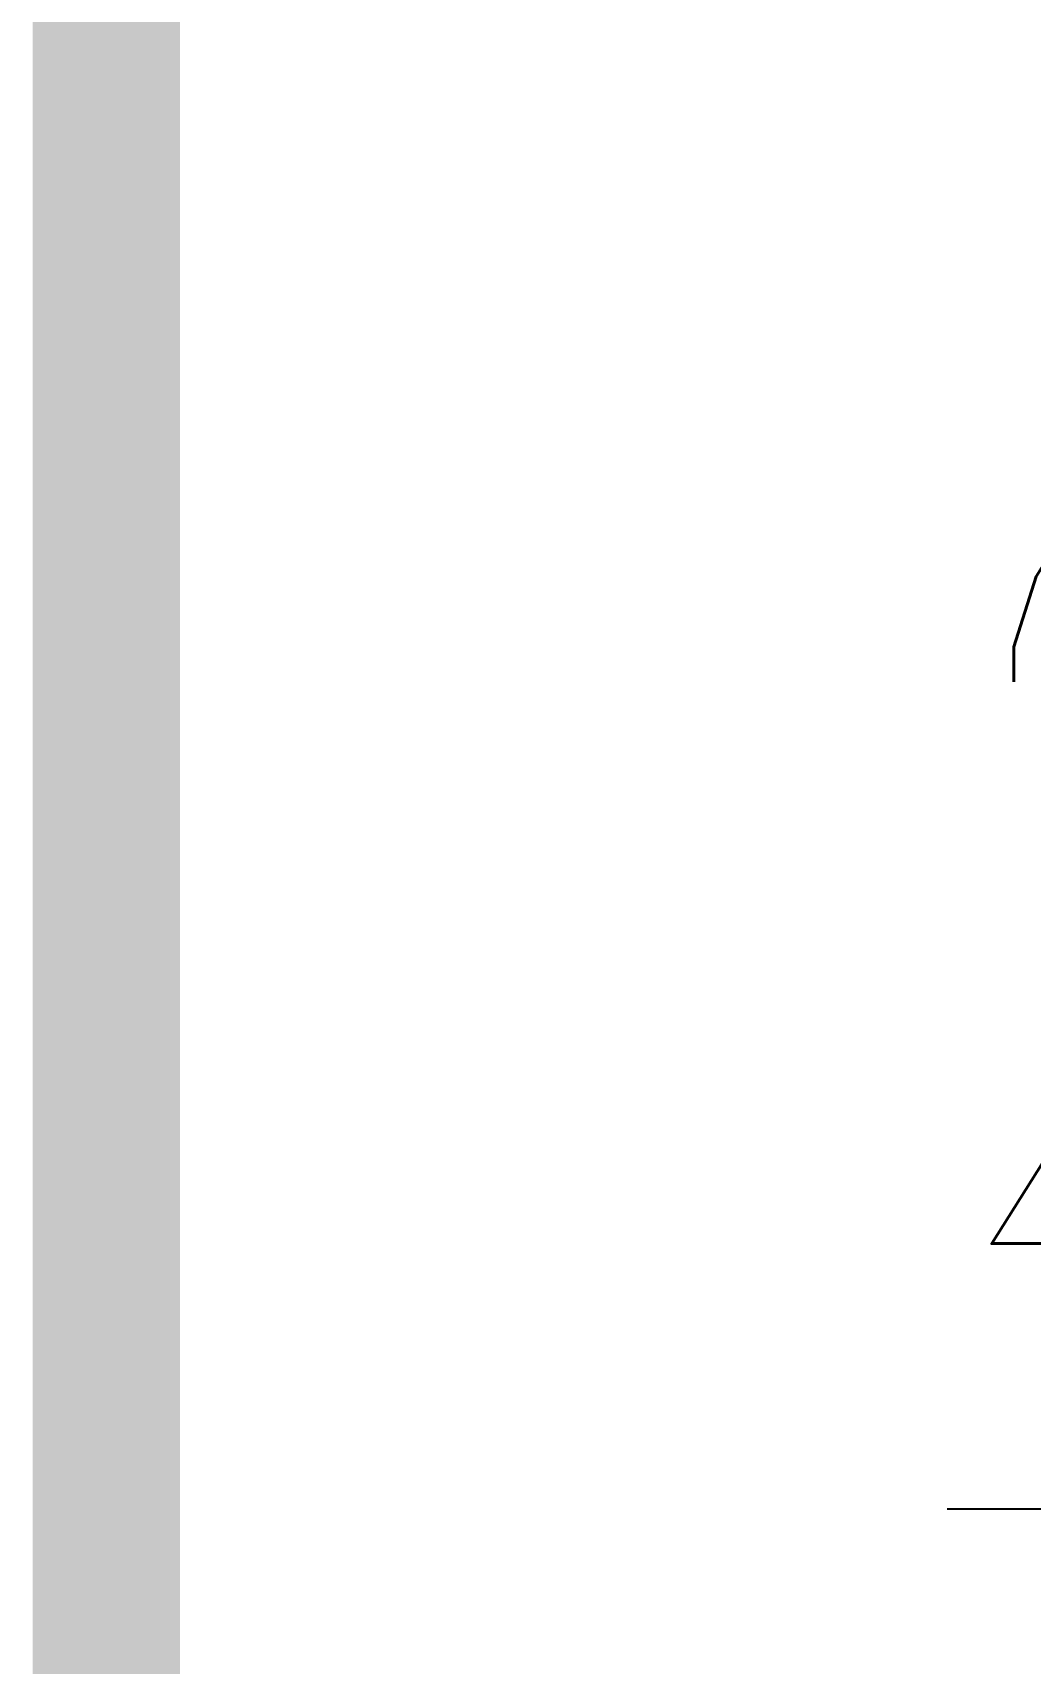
# Model space of a CAD drawing. Extents: x 220580 to 2027826, y -309201 to 71987.
# Drawn here: x 343626 to 344303, y -162295 to -161189 of the extents above; entities that cross this region are included whole.
import ezdxf

# ---------------------------------------------------------------- set-up
doc = ezdxf.new("R2010")
doc.units = 0
doc.linetypes.add('DASH', pattern=[0.35, 0.25, -0.1])
doc.layers.add('3索引', color=3, linetype='Continuous')
doc.layers.add('DIM', color=173, linetype='Continuous')
doc.styles.add('DHTEXT-1', font='ROMANS.shx', dxfattribs={"width": 0.7, "bigfont": 'CHINESE.shx'})
doc.dimstyles.new('ZN200', dxfattribs={"dimscale": 200, "dimtxt": 2.5, "dimasz": 1.5, "dimexe": 1, "dimexo": 2, "dimgap": 0.9, "dimtad": 1, "dimdec": 0, "dimdsep": 46, "dimtxsty": 'DHTEXT-1', "dimblk": 'ARCHTICK', "dimcen": 2.5, "dimclrd": 173, "dimclre": 173, "dimclrt": 7, "dimazin": 2, "dimtfac": 1, "dimtdec": 0, "dimtix": 1, "dimtmove": 2, "dimatfit": 3, "dimfxl": 0, "dimtolj": 1, "dimtzin": 0, "dimarcsym": 0})

# ---------------------------------------------------------------- blocks, each defined once
blk = doc.blocks.new('_ArchTick')
at = {"color": 0, "linetype": 'ByBlock', "const_width": 0.4}
blk.add_lwpolyline([(-0.5, -0.5), (0.5, 0.5)], dxfattribs=at)
blk = doc.blocks.new('*D1146')
at = {"layer": 'Defpoints', "color": 0, "ltscale": 2000, "transparency": 16777216}
for p in [(344546.3, -162190.6), (344546.3, -163334.8), (344816.7, -163334.9)]:
    blk.add_point(p, dxfattribs=at)
at = {"layer": 'DIM', "color": 173, "linetype": 'ByBlock', "lineweight": -2, "ltscale": 2000, "transparency": 16777216}
for p, q in [((344546.3, -162934.8), (344546.3, -161990.6)), ((344816.7, -162934.9), (344816.7, -161990.6)), ((344546.3, -162190.6), (344246.3, -162190.6)), ((344816.7, -162190.6), (344546.3, -162190.6)), ((344816.7, -162190.6), (345116.7, -162190.6))]:
    blk.add_line(p, q, dxfattribs=at)
at = {"layer": 'DIM', "color": 173, "lineweight": -2, "ltscale": 2000, "transparency": 16777216, "xscale": 300, "yscale": 300, "zscale": 300}
blk.add_blockref('_ArchTick', (344546.3, -162190.6), dxfattribs=at)
at = {"layer": 'DIM', "color": 173, "lineweight": -2, "ltscale": 2000, "transparency": 16777216, "xscale": 300, "yscale": 300, "zscale": 300, "rotation": 180}
blk.add_blockref('_ArchTick', (344816.7, -162190.6), dxfattribs=at)
at = {"layer": 'DIM', "color": 7, "ltscale": 2000, "transparency": 16777216, "insert": (344681.5, -161760.6), "char_height": 500, "attachment_point": 5, "style": 'DHTEXT-1'}
blk.add_mtext('\\A1;270', dxfattribs=at)

msp = doc.modelspace()

# ---------------------------------------------------------------- linework, layer by layer
at = {"layer": '3索引', "linetype": 'DASH', "ltscale": 1000, "const_width": 100}
msp.add_lwpolyline([(343876, -163203.6), (345166.1, -163203.6, 0.414214), (345366.1, -163003.6), (345366.1, -160424.7, 0.414214), (345166.1, -160224.7), (343876, -160224.7, 0.414214), (343676, -160424.7), (343676, -163003.6, 0.414214)], format="xyb", close=True, dxfattribs=at)

# ---------------------------------------------------------------- dimensions: what is measured, and where the dimension line sits
at = {"layer": 'DIM', "ltscale": 2000}
dim = msp.add_linear_dim(base=(344546.3, -162190.6), p1=(344816.7, -163334.9), p2=(344546.3, -163334.8), dimstyle='ZN200', dxfattribs=at)
dim.commit()
dim.dimension.update_dxf_attribs({"geometry": '*D1146', "text_midpoint": (344681.5, -161760.6)})

doc.saveas('drawing.dxf')
